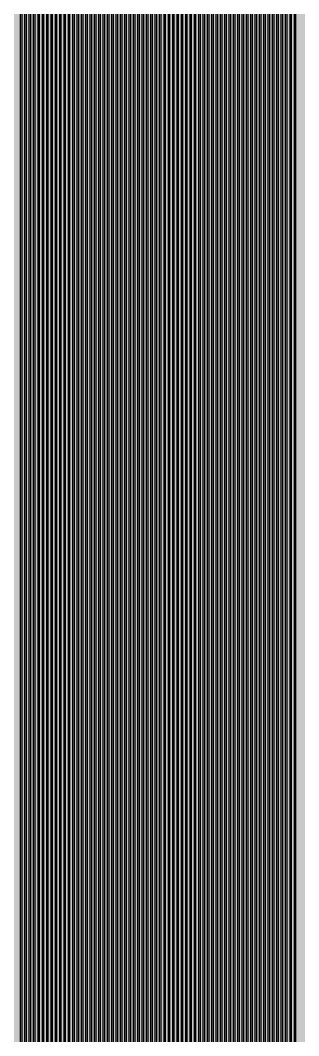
# Model space of a CAD drawing. Header units: metres. Extents: x -7231 to 10969, y -37556 to 1873.
# Drawn here: x 254 to 702, y -4676 to -3039 of the extents above; entities that cross this region are included whole.
import ezdxf

# ---------------------------------------------------------------- set-up
doc = ezdxf.new("R2010")
doc.units = ezdxf.units.M
doc.layers.add('Metal1', color=4, linetype='CONTINUOUS')
doc.layers.add('Polyimide', color=7, linetype='CONTINUOUS')

msp = doc.modelspace()

# ---------------------------------------------------------------- hatches: boundary and pattern name
at = {"layer": 'Polyimide'}
msp.add_hatch(color=7, dxfattribs=at).paths.add_polyline_path([(4065.7, -468), (4066.7, -502), (4068.5, -536), (4071.4, -570), (4075.5, -604), (4081, -638), (4088, -672), (4096.5, -706), (4106.6, -740), (4118.3, -774), (4131.6, -808), (4146.5, -842), (4162.9, -876), (4180.7, -910), (4199.8, -944), (4220.2, -978), (4241.7, -1012), (4264.2, -1046), (4287.5, -1080), (4311.5, -1114), (4336, -1148), (4360.9, -1182), (4385.9, -1216), (4410.9, -1250), (4435.7, -1284), (4460.2, -1318), (4484.2, -1352), (4507.5, -1385.9), (4530, -1419.9), (4551.5, -1453.9), (4571.9, -1487.9), (4591.1, -1521.9), (4608.9, -1555.9), (4625.3, -1589.9), (4640.1, -1623.9), (4653.4, -1657.9), (4665.1, -1691.9), (4675.2, -1725.9), (4683.7, -1759.9), (4690.7, -1793.9), (4696.2, -1827.9), (4700.3, -1861.9), (4703.2, -1895.9), (4705.1, -1929.9), (4706.1, -1963.9), (4706.4, -1997.9), (4706.5, -2031.9), (4706.5, -4793), (4710, -4838.4), (4720.2, -4882.7), (4737.1, -4925), (4760.1, -4964.2), (4788.9, -4999.5), (4822.6, -5030), (4860.5, -5055.1), (4901.8, -5074.2), (4901.8, -5074.2), (4970.7, -5105.2), (5034.7, -5145.3), (5092.8, -5193.5), (5143.8, -5249.2), (5186.9, -5311.2), (5221.2, -5378.4), (5246.2, -5449.7), (5261.4, -5523.7), (5266.5, -5599), (5261.4, -5674.3), (5246.2, -5748.3), (5221.2, -5819.6), (5186.9, -5886.8), (5143.8, -5948.8), (5092.8, -6004.5), (5034.7, -6052.7), (4970.7, -6092.8), (4901.8, -6123.8), (4860.5, -6142.9), (4822.6, -6168), (4788.9, -6198.5), (4760.1, -6233.8), (4737.1, -6273), (4720.2, -6315.3), (4710, -6359.6), (4706.5, -6405), (4706.5, -9221.5), (4710, -9266.9), (4720.2, -9311.2), (4737.1, -9353.5), (4760.1, -9392.7), (4788.9, -9428), (4822.6, -9458.5), (4860.5, -9483.6), (4901.8, -9502.7), (4970.7, -9533.7), (5034.7, -9573.8), (5092.8, -9622), (5143.8, -9677.7), (5186.9, -9739.7), (5221.2, -9806.9), (5246.2, -9878.2), (5261.4, -9952.2), (5266.5, -10027.5), (5261.4, -10102.8), (5246.2, -10176.8), (5221.2, -10248.1), (5186.9, -10315.3), (5143.8, -10377.3), (5092.8, -10433), (5034.7, -10481.2), (4970.7, -10521.3), (4901.8, -10552.3), (4860.5, -10571.4), (4822.6, -10596.5), (4788.9, -10627), (4760.1, -10662.3), (4737.1, -10701.5), (4720.2, -10743.8), (4710, -10788.1), (4706.5, -10833.5), (4706.5, -13650), (4710, -13695.4), (4720.2, -13739.7), (4737.1, -13782), (4760.1, -13821.2), (4788.9, -13856.5), (4822.6, -13887), (4860.5, -13912.1), (4901.8, -13931.2), (4970.7, -13962.2), (5034.7, -14002.2), (5092.8, -14050.5), (5143.8, -14106.2), (5186.9, -14168.2), (5221.2, -14235.4), (5246.2, -14306.7), (5261.4, -14380.7), (5266.5, -14456), (5261.4, -14531.3), (5246.2, -14605.3), (5221.2, -14676.5), (5186.9, -14743.8), (5143.8, -14805.8), (5092.8, -14861.5), (5034.7, -14909.7), (4970.7, -14949.8), (4901.8, -14980.8), (4860.5, -14999.9), (4822.6, -15025), (4788.9, -15055.5), (4760.1, -15090.8), (4737.1, -15130), (4720.2, -15172.3), (4710, -15216.6), (4706.5, -15262), (4706.5, -15456), (4720.9, -15750), (4764.1, -16041.3), (4835.7, -16326.8), (4934.9, -16604), (5060.7, -16870.2), (5212.1, -17122.7), (5387.5, -17359.2), (5585.2, -17577.3), (5803.3, -17775), (6039.8, -17950.4), (6292.3, -18101.8), (6558.4, -18227.6), (6835.6, -18326.8), (7121.2, -18398.3), (7412.4, -18441.5), (7706.5, -18456), (9969, -18456), (10047.4, -18459.8), (10125.1, -18471.4), (10201.2, -18490.4), (10275.2, -18516.9), (10346.1, -18550.5), (10413.5, -18590.8), (10476.5, -18637.6), (10534.7, -18690.3), (10587.4, -18748.5), (10634.2, -18811.5), (10674.5, -18878.9), (10708.1, -18949.8), (10734.6, -19023.8), (10753.6, -19099.9), (10765.2, -19177.6), (10769, -19256), (10769, -20895.8), (10730.2, -20951.4), (10694.6, -21009.1), (10662.2, -21068.6), (10633.2, -21129.9), (10607.6, -21192.7), (10585.5, -21256.7), (10566.9, -21322), (10552, -21388.1), (10540.8, -21455), (10533.4, -21522.3), (10529.6, -21590), (10529.6, -21657.8), (10533.4, -21725.5), (10540.8, -21792.9), (10552, -21859.7), (10566.9, -21925.9), (10585.5, -21991.1), (10607.6, -22055.2), (10633.2, -22117.9), (10662.2, -22179.2), (10694.6, -22238.7), (10730.2, -22296.4), (10769, -22352), (10769, -32454.2), (10728.7, -32510.5), (10691.7, -32568.9), (10658, -32629.3), (10627.8, -32691.6), (10601.2, -32755.4), (10578.2, -32820.7), (10558.9, -32887.1), (10543.4, -32954.5), (10531.8, -33022.7), (10524, -33091.4), (10520.1, -33160.5), (10520.1, -33229.7), (10524, -33298.8), (10531.8, -33367.5), (10543.4, -33435.7), (10558.9, -33503.1), (10578.2, -33569.5), (10601.2, -33634.8), (10627.8, -33698.6), (10658, -33760.8), (10691.7, -33821.3), (10728.7, -33879.7), (10769, -33936), (10769, -36556), (10765.2, -36634.4), (10753.6, -36712.1), (10734.6, -36788.2), (10708.1, -36862.1), (10674.5, -36933.1), (10634.2, -37000.5), (10587.4, -37063.5), (10534.7, -37121.7), (10476.5, -37174.4), (10413.5, -37221.2), (10346.1, -37261.5), (10275.2, -37295.1), (10201.2, -37321.6), (10125.1, -37340.6), (10047.4, -37352.1), (9969, -37356), (-6231, -37356), (-6309.4, -37352.1), (-6387.1, -37340.6), (-6463.2, -37321.6), (-6537.2, -37295.1), (-6608.1, -37261.5), (-6675.5, -37221.2), (-6738.5, -37174.4), (-6796.7, -37121.7), (-6849.4, -37063.5), (-6896.2, -37000.5), (-6936.5, -36933.1), (-6970.1, -36862.1), (-6996.6, -36788.2), (-7015.6, -36712.1), (-7027.2, -36634.4), (-7031, -36556), (-7031, -33936), (-6990.7, -33879.8), (-6953.7, -33821.3), (-6920, -33760.9), (-6889.8, -33698.6), (-6863.2, -33634.8), (-6840.2, -33569.5), (-6820.9, -33503.1), (-6805.4, -33435.7), (-6793.7, -33367.5), (-6785.9, -33298.8), (-6782, -33229.7), (-6782, -33160.5), (-6785.9, -33091.4), (-6793.7, -33022.7), (-6805.4, -32954.5), (-6820.9, -32887.1), (-6840.2, -32820.6), (-6863.2, -32755.4), (-6889.8, -32691.5), (-6920, -32629.3), (-6953.7, -32568.9), (-6990.7, -32510.4), (-7031, -32454.2), (-7031, -22364.8), (-6990.7, -22308.6), (-6953.7, -22250.1), (-6920, -22189.7), (-6889.8, -22127.5), (-6863.2, -22063.6), (-6840.2, -21998.4), (-6820.9, -21931.9), (-6805.4, -21864.5), (-6793.7, -21796.3), (-6785.9, -21727.6), (-6782, -21658.5), (-6782, -21589.3), (-6785.9, -21520.3), (-6793.7, -21451.5), (-6805.4, -21383.3), (-6820.9, -21315.9), (-6840.2, -21249.5), (-6863.2, -21184.2), (-6889.8, -21120.4), (-6920, -21058.1), (-6953.7, -20997.7), (-6990.7, -20939.3), (-7031, -20883), (-7031, -19256), (-7027.2, -19177.6), (-7015.6, -19099.9), (-6996.6, -19023.8), (-6970.1, -18949.8), (-6936.5, -18878.9), (-6896.2, -18811.5), (-6849.4, -18748.5), (-6796.7, -18690.3), (-6738.5, -18637.6), (-6675.5, -18590.8), (-6608.1, -18550.5), (-6537.2, -18516.9), (-6463.2, -18490.4), (-6387.1, -18471.4), (-6309.4, -18459.8), (-6231, -18456), (-3968.5, -18456), (-3674.4, -18441.5), (-3383.2, -18398.3), (-3097.6, -18326.8), (-2820.4, -18227.6), (-2554.3, -18101.8), (-2301.8, -17950.4), (-2065.3, -17775), (-1847.2, -17577.3), (-1649.5, -17359.2), (-1474.1, -17122.7), (-1322.7, -16870.2), (-1196.9, -16604), (-1097.7, -16326.8), (-1026.1, -16041.3), (-982.9, -15750), (-968.5, -15456), (-968.5, -15262), (-972, -15216.6), (-982.2, -15172.3), (-999.1, -15130), (-1022.1, -15090.8), (-1050.9, -15055.5), (-1084.6, -15025), (-1122.5, -14999.9), (-1163.8, -14980.8), (-1232.7, -14949.8), (-1296.7, -14909.7), (-1354.8, -14861.5), (-1405.8, -14805.8), (-1448.9, -14743.8), (-1483.2, -14676.5), (-1508.2, -14605.3), (-1523.4, -14531.3), (-1528.5, -14456), (-1523.4, -14380.7), (-1508.2, -14306.7), (-1483.2, -14235.4), (-1448.9, -14168.2), (-1405.8, -14106.2), (-1354.8, -14050.5), (-1296.7, -14002.2), (-1232.7, -13962.2), (-1163.8, -13931.2), (-1122.5, -13912.1), (-1084.6, -13887), (-1050.9, -13856.5), (-1022.1, -13821.2), (-999.1, -13782), (-982.2, -13739.7), (-972, -13695.4), (-968.5, -13650), (-968.5, -12309.6), (-972, -12264.3), (-982.2, -12219.9), (-999.1, -12177.7), (-1022.1, -12138.5), (-1050.9, -12103.2), (-1084.6, -12072.6), (-1122.5, -12047.5), (-1163.8, -12028.5), (-1232.7, -11997.4), (-1296.7, -11957.4), (-1354.8, -11909.1), (-1405.8, -11853.5), (-1448.9, -11791.5), (-1483.2, -11724.2), (-1508.2, -11653), (-1523.4, -11579), (-1528.5, -11503.7), (-1523.4, -11428.3), (-1508.2, -11354.4), (-1483.2, -11283.1), (-1448.9, -11215.9), (-1405.8, -11153.8), (-1354.8, -11098.2), (-1296.7, -11049.9), (-1232.7, -11009.9), (-1163.8, -10978.8), (-1122.5, -10959.8), (-1084.6, -10934.7), (-1050.9, -10904.1), (-1022.1, -10868.9), (-999.1, -10829.6), (-982.2, -10787.4), (-972, -10743), (-968.5, -10697.7), (-968.5, -9357.3), (-972, -9311.9), (-982.2, -9267.6), (-999.1, -9225.4), (-1022.1, -9186.1), (-1050.9, -9150.8), (-1084.6, -9120.3), (-1122.5, -9095.2), (-1163.8, -9076.2), (-1163.8, -9076.2), (-1232.7, -9045.1), (-1296.7, -9005.1), (-1354.8, -8956.8), (-1405.8, -8901.1), (-1448.9, -8839.1), (-1483.2, -8771.9), (-1508.2, -8700.6), (-1523.4, -8626.7), (-1528.5, -8551.3), (-1523.4, -8476), (-1508.2, -8402), (-1483.2, -8330.8), (-1448.9, -8263.5), (-1405.8, -8201.5), (-1354.8, -8145.9), (-1296.7, -8097.6), (-1232.7, -8057.6), (-1163.8, -8026.5), (-1163.8, -8026.5), (-1122.5, -8007.4), (-1084.6, -7982.4), (-1050.9, -7951.8), (-1022.1, -7916.5), (-999.1, -7877.3), (-982.2, -7835), (-972, -7790.7), (-968.5, -7745.4), (-968.5, -6405), (-972, -6359.6), (-982.2, -6315.3), (-999.1, -6273), (-1022.1, -6233.8), (-1050.9, -6198.5), (-1084.6, -6168), (-1122.5, -6142.9), (-1163.8, -6123.8), (-1163.8, -6123.8), (-1232.7, -6092.8), (-1296.7, -6052.7), (-1354.8, -6004.5), (-1405.8, -5948.8), (-1448.9, -5886.8), (-1483.2, -5819.6), (-1508.2, -5748.3), (-1523.4, -5674.3), (-1528.5, -5599), (-1523.4, -5523.7), (-1508.2, -5449.7), (-1483.2, -5378.4), (-1448.9, -5311.2), (-1405.8, -5249.2), (-1354.8, -5193.5), (-1296.7, -5145.3), (-1232.7, -5105.2), (-1163.8, -5074.2), (-1163.8, -5074.2), (-1122.5, -5055.1), (-1084.6, -5030), (-1050.9, -4999.5), (-1022.1, -4964.2), (-999.1, -4925), (-982.2, -4882.7), (-972, -4838.4), (-968.5, -4793), (-968.5, -2031.9), (-968.4, -1997.9), (-968.1, -1963.9), (-967.1, -1929.9), (-965.2, -1895.9), (-962.2, -1861.9), (-958, -1827.9), (-952.4, -1793.9), (-945.3, -1759.9), (-936.6, -1725.9), (-926.4, -1691.9), (-914.4, -1657.9), (-900.9, -1623.9), (-885.7, -1589.9), (-869.1, -1555.9), (-850.9, -1521.9), (-831.4, -1487.9), (-810.6, -1453.9), (-788.7, -1419.9), (-765.8, -1385.9), (-742.1, -1352), (-717.6, -1318), (-692.7, -1284), (-667.4, -1250), (-641.9, -1216), (-616.4, -1182), (-591.1, -1148), (-566.1, -1114), (-541.7, -1080), (-517.9, -1046), (-495, -1012), (-473.1, -978), (-452.4, -944), (-432.8, -910), (-414.7, -876), (-398, -842), (-382.9, -808), (-369.3, -774), (-357.4, -740), (-347.1, -706), (-338.4, -672), (-331.3, -638), (-325.7, -604), (-321.5, -570), (-318.6, -536), (-316.7, -502), (-315.7, -468), (-315.3, -434), (-315.2, -400), (-315.2, 401), (-315.2, 451), (-315.2, 1644), (-270.2, 1644), (-270, 1637.1), (-269.4, 1630.3), (-268.2, 1623.5), (-266.7, 1616.8), (-264.7, 1610.2), (-262.3, 1603.8), (-259.4, 1597.6), (-256.2, 1591.5), (-252.6, 1585.7), (-248.6, 1580.1), (-244.2, 1574.8), (-239.5, 1569.8), (-234.5, 1565.1), (-229.2, 1560.7), (-223.6, 1556.7), (-217.8, 1553.1), (-211.7, 1549.8), (-205.4, 1547), (-199, 1544.6), (-192.4, 1542.6), (-185.7, 1541), (-179, 1539.9), (-172.1, 1539.2), (-165.2, 1539), (-158.4, 1539.2), (-151.5, 1539.9), (-144.8, 1541), (-138.1, 1542.6), (-131.5, 1544.6), (-125.1, 1547), (-118.8, 1549.8), (-112.8, 1553.1), (-106.9, 1556.7), (-101.3, 1560.7), (-96, 1565.1), (-91, 1569.8), (-86.3, 1574.8), (-81.9, 1580.1), (-77.9, 1585.7), (-74.3, 1591.5), (-71.1, 1597.6), (-68.2, 1603.8), (-65.8, 1610.2), (-63.8, 1616.8), (-62.3, 1623.5), (-61.1, 1630.3), (-60.5, 1637.1), (-60.2, 1644), (1853, 1644), (1853, 1573), (3815.2, 1573), (3815.5, 1579.5), (3816.1, 1586.1), (3817.2, 1592.5), (3818.7, 1598.9), (3820.6, 1605.1), (3822.9, 1611.3), (3825.6, 1617.2), (3828.6, 1623), (3832.1, 1628.6), (3835.9, 1633.9), (3840.1, 1638.9), (3844.5, 1643.7), (3849.3, 1648.2), (3854.4, 1652.3), (3859.7, 1656.1), (3865.2, 1659.6), (3871, 1662.7), (3877, 1665.4), (3883.1, 1667.7), (3889.4, 1669.6), (3895.7, 1671.1), (3902.2, 1672.1), (3908.7, 1672.8), (3915.2, 1673), (3921.8, 1672.8), (3928.3, 1672.1), (3934.8, 1671.1), (3941.1, 1669.6), (3947.4, 1667.7), (3953.5, 1665.4), (3959.5, 1662.7), (3965.2, 1659.6), (3970.8, 1656.1), (3976.1, 1652.3), (3981.2, 1648.2), (3986, 1643.7), (3990.4, 1638.9), (3994.6, 1633.9), (3998.4, 1628.6), (4001.9, 1623), (4004.9, 1617.2), (4007.6, 1611.3), (4009.9, 1605.1), (4011.8, 1598.9), (4013.3, 1592.5), (4014.4, 1586.1), (4015, 1579.5), (4015.2, 1573), (4065.2, 1573), (4065.2, 451), (4065.2, 401), (4065.2, -400), (4065.3, -434), (4065.7, -468)])

# ---------------------------------------------------------------- linework, layer by layer
at = {"layer": 'Metal1'}
for points in [[(254.5, -16631.9), (254.5, -2031.7), (272.2, -1987.5), (289.8, -1943.5), (307.4, -1899.5), (324.9, -1855.5), (342.5, -1811.4), (360.1, -1767.4), (377.7, -1723.4), (394.8, -1679.4), (411.4, -1635.4), (427.5, -1591.4), (443.1, -1547.4), (458.2, -1503.4), (472.8, -1459.4), (487, -1415.3), (500.6, -1371.3)], [(502.5, -1371.9), (488.9, -1415.9), (474.7, -1460), (460.1, -1504), (445, -1548), (429.4, -1592.1), (413.3, -1636.1), (396.7, -1680.1), (379.5, -1724.1), (362, -1768.2), (344.4, -1812.2), (326.8, -1856.2), (309.2, -1900.2), (291.6, -1944.2), (274, -1988.3), (256.5, -2032.1), (256.5, -16631.9)], [(261.5, -16631.9), (261.5, -2031.7), (279.1, -1987.5), (296.6, -1943.5), (314.1, -1899.5), (331.6, -1855.5), (349.1, -1811.5), (366.6, -1767.4), (384, -1723.4), (401.1, -1679.4), (417.6, -1635.4), (433.6, -1591.4), (449.1, -1547.4), (464.1, -1503.4), (478.7, -1459.4), (492.7, -1415.3), (506.3, -1371.3)], [(508.2, -1371.9), (494.6, -1415.9), (480.6, -1460), (466, -1504), (451, -1548), (435.5, -1592.1), (419.5, -1636.1), (402.9, -1680.1), (385.9, -1724.1), (368.4, -1768.2), (350.9, -1812.2), (333.4, -1856.2), (315.9, -1900.2), (298.4, -1944.2), (280.9, -1988.3), (263.5, -2032.1), (263.5, -16631.9)], [(268.5, -16631.9), (268.5, -2031.7), (286, -1987.5), (303.4, -1943.5), (320.8, -1899.5), (338.2, -1855.5), (355.6, -1811.5), (373, -1767.4), (390.3, -1723.4), (407.3, -1679.4), (423.7, -1635.4), (439.7, -1591.4), (455.1, -1547.4), (470, -1503.4), (484.5, -1459.4), (498.4, -1415.3), (511.9, -1371.3)], [(513.9, -1371.9), (500.3, -1415.9), (486.4, -1460), (471.9, -1504), (457, -1548), (441.5, -1592.1), (425.6, -1636.1), (409.2, -1680.1), (392.2, -1724.1), (374.8, -1768.2), (357.4, -1812.2), (340, -1856.2), (322.6, -1900.2), (305.2, -1944.2), (287.8, -1988.3), (270.5, -2032.1), (270.5, -16631.9)], [(275.5, -16631.9), (275.5, -2031.7), (292.9, -1987.5), (310.2, -1943.5), (327.5, -1899.5), (344.8, -1855.5), (362.1, -1811.5), (379.4, -1767.4), (396.7, -1723.4), (413.5, -1679.4), (429.9, -1635.4), (445.7, -1591.4), (461.1, -1547.4), (475.9, -1503.4), (490.3, -1459.4), (504.2, -1415.4), (517.6, -1371.3)], [(519.5, -1371.9), (506.1, -1415.9), (492.2, -1460), (477.8, -1504), (462.9, -1548), (447.6, -1592.1), (431.7, -1636.1), (415.4, -1680.1), (398.5, -1724.1), (381.3, -1768.2), (364, -1812.2), (346.7, -1856.2), (329.3, -1900.2), (312, -1944.2), (294.7, -1988.3), (277.5, -2032.1), (277.5, -16631.9)], [(282.5, -16631.9), (282.5, -2031.7), (299.8, -1987.5), (317, -1943.5), (334.2, -1899.5), (351.4, -1855.5), (368.6, -1811.5), (385.8, -1767.4), (403, -1723.4), (419.8, -1679.4), (436, -1635.4), (451.8, -1591.4), (467, -1547.4), (481.8, -1503.4), (496.1, -1459.4), (509.9, -1415.4), (523.3, -1371.3)], [(525.2, -1371.9), (511.8, -1415.9), (498, -1460), (483.7, -1504), (468.9, -1548), (453.7, -1592.1), (437.9, -1636.1), (421.6, -1680.1), (404.9, -1724.1), (387.7, -1768.2), (370.5, -1812.2), (353.3, -1856.2), (336.1, -1900.2), (318.9, -1944.2), (301.6, -1988.3), (284.5, -2032.1), (284.5, -16631.9)], [(289.5, -16631.9), (289.5, -2031.7), (306.7, -1987.5), (323.8, -1943.5), (340.9, -1899.5), (358, -1855.5), (375.1, -1811.5), (392.3, -1767.4), (409.3, -1723.4), (426, -1679.4), (442.2, -1635.4), (457.8, -1591.4), (473, -1547.4), (487.7, -1503.4), (501.9, -1459.4), (515.6, -1415.4), (528.9, -1371.3)], [(530.8, -1371.9), (517.5, -1415.9), (503.8, -1460), (489.6, -1504), (474.9, -1548), (459.7, -1592.1), (444, -1636.1), (427.9, -1680.1), (411.2, -1724.1), (394.1, -1768.2), (377, -1812.2), (359.9, -1856.2), (342.8, -1900.2), (325.7, -1944.2), (308.5, -1988.3), (291.5, -2032.1), (291.5, -16631.9)], [(296.5, -16631.9), (296.5, -2031.7), (313.6, -1987.5), (330.6, -1943.5), (347.6, -1899.5), (364.6, -1855.5), (381.7, -1811.5), (398.7, -1767.4), (415.7, -1723.4), (432.2, -1679.4), (448.3, -1635.4), (463.9, -1591.4), (479, -1547.4), (493.6, -1503.4), (507.7, -1459.4), (521.4, -1415.4), (534.6, -1371.3)], [(536.5, -1371.9), (523.3, -1415.9), (509.6, -1460), (495.5, -1504), (480.9, -1548), (465.8, -1592.1), (450.2, -1636.1), (434.1, -1680.1), (417.5, -1724.1), (400.5, -1768.2), (383.5, -1812.2), (366.5, -1856.2), (349.5, -1900.2), (332.5, -1944.2), (315.5, -1988.3), (298.5, -2032.1), (298.5, -16631.9)], [(303.5, -16631.9), (303.5, -2031.7), (320.5, -1987.5), (337.4, -1943.5), (354.3, -1899.5), (371.3, -1855.5), (388.2, -1811.5), (405.1, -1767.4), (422, -1723.4), (438.5, -1679.4), (454.4, -1635.4), (469.9, -1591.4), (484.9, -1547.4), (499.5, -1503.4), (513.5, -1459.4), (527.1, -1415.4), (540.2, -1371.3)], [(542.2, -1371.9), (529, -1415.9), (515.4, -1460), (501.4, -1504), (486.8, -1548), (471.8, -1592.1), (456.3, -1636.1), (440.3, -1680.1), (423.9, -1724.1), (407, -1768.2), (390, -1812.2), (373.1, -1856.2), (356.2, -1900.2), (339.3, -1944.2), (322.4, -1988.3), (305.5, -2032.1), (305.5, -16631.9)], [(310.5, -16631.9), (310.5, -2031.7), (327.4, -1987.5), (344.2, -1943.5), (361, -1899.5), (377.9, -1855.5), (394.7, -1811.5), (411.5, -1767.4), (428.3, -1723.4), (444.7, -1679.4), (460.6, -1635.4), (476, -1591.4), (490.9, -1547.4), (505.4, -1503.4), (519.3, -1459.4), (532.8, -1415.4), (545.9, -1371.3)], [(547.8, -1371.9), (534.8, -1415.9), (521.2, -1460), (507.3, -1504), (492.8, -1548), (477.9, -1592), (462.5, -1636.1), (446.6, -1680.1), (430.2, -1724.1), (413.4, -1768.2), (396.6, -1812.2), (379.7, -1856.2), (362.9, -1900.2), (346.1, -1944.2), (329.3, -1988.3), (312.5, -2032.1), (312.5, -16631.9)], [(317.5, -16631.9), (317.5, -2031.7), (334.3, -1987.5), (351, -1943.5), (367.8, -1899.5), (384.5, -1855.5), (401.2, -1811.5), (417.9, -1767.4), (434.6, -1723.4), (450.9, -1679.4), (466.7, -1635.4), (482, -1591.4), (496.9, -1547.4), (511.2, -1503.4), (525.1, -1459.4), (538.6, -1415.4), (551.5, -1371.4)], [(553.5, -1371.9), (540.5, -1415.9), (527, -1460), (513.1, -1504), (498.8, -1548), (483.9, -1592), (468.6, -1636.1), (452.8, -1680.1), (436.5, -1724.1), (419.8, -1768.2), (403.1, -1812.2), (386.4, -1856.2), (369.6, -1900.2), (352.9, -1944.2), (336.2, -1988.3), (319.5, -2032.1), (319.5, -16631.9)], [(324.5, -16631.9), (324.5, -2031.7), (341.2, -1987.5), (357.8, -1943.5), (374.5, -1899.5), (391.1, -1855.5), (407.7, -1811.5), (424.4, -1767.4), (441, -1723.4), (457.2, -1679.4), (472.9, -1635.4), (488.1, -1591.4), (502.9, -1547.4), (517.1, -1503.4), (530.9, -1459.4), (544.3, -1415.4), (557.2, -1371.4)], [(559.1, -1371.9), (546.2, -1415.9), (532.9, -1460), (519, -1504), (504.8, -1548), (490, -1592), (474.8, -1636.1), (459.1, -1680.1), (442.8, -1724.1), (426.2, -1768.2), (409.6, -1812.2), (393, -1856.2), (376.3, -1900.2), (359.7, -1944.2), (343.1, -1988.2), (326.5, -2032.1), (326.5, -16631.9)], [(331.5, -16631.9), (331.5, -2031.7), (348.2, -1987.5), (364.8, -1943.5), (381.4, -1899.5), (397.9, -1855.5), (414.5, -1811.5), (431.1, -1767.4), (447.7, -1723.4), (463.9, -1679.4), (479.5, -1635.4), (494.7, -1591.4), (509.4, -1547.4), (523.7, -1503.4), (537.5, -1459.4), (550.8, -1415.4), (563.7, -1371.4)], [(565.6, -1371.9), (552.7, -1415.9), (539.4, -1460), (525.6, -1504), (511.3, -1548), (496.6, -1592), (481.4, -1636.1), (465.7, -1680.1), (449.6, -1724.1), (433, -1768.2), (416.4, -1812.2), (399.8, -1856.2), (383.2, -1900.2), (366.6, -1944.2), (350, -1988.2), (333.5, -2032.1), (333.5, -16631.9)], [(338.5, -16631.9), (338.5, -2031.7), (355.1, -1987.5), (371.7, -1943.5), (388.3, -1899.5), (404.9, -1855.5), (421.4, -1811.5), (438, -1767.4), (454.6, -1723.4), (470.7, -1679.4), (486.4, -1635.4), (501.5, -1591.4), (516.2, -1547.4), (530.5, -1503.4), (544.2, -1459.4), (557.5, -1415.4), (570.4, -1371.4)], [(572.3, -1371.9), (559.5, -1415.9), (546.1, -1460), (532.4, -1504), (518.1, -1548), (503.4, -1592), (488.3, -1636.1), (472.6, -1680.1), (456.4, -1724.1), (439.9, -1768.2), (423.3, -1812.2), (406.7, -1856.2), (390.2, -1900.2), (373.6, -1944.2), (357, -1988.2), (340.5, -2032.1), (340.5, -16631.9)], [(345.5, -16631.9), (345.5, -2031.7), (362, -1987.5), (378.5, -1943.5), (395, -1899.5), (411.5, -1855.5), (428, -1811.5), (444.4, -1767.5), (460.9, -1723.4), (476.9, -1679.4), (492.5, -1635.4), (507.6, -1591.4), (522.2, -1547.4), (536.4, -1503.4), (550, -1459.4), (563.3, -1415.4), (576.1, -1371.4)], [(578, -1371.9), (565.2, -1415.9), (552, -1460), (538.3, -1504), (524.1, -1548), (509.5, -1592), (494.4, -1636.1), (478.8, -1680.1), (462.8, -1724.1), (446.3, -1768.2), (429.8, -1812.2), (413.4, -1856.2), (396.9, -1900.2), (380.4, -1944.2), (363.9, -1988.2), (347.5, -2032.1), (347.5, -16631.9)], [(352.5, -16631.9), (352.5, -2031.7), (368.9, -1987.5), (385.3, -1943.5), (401.7, -1899.5), (418.1, -1855.5), (434.5, -1811.5), (450.9, -1767.5), (467.2, -1723.4), (483.2, -1679.4), (498.7, -1635.4), (513.7, -1591.4), (528.2, -1547.4), (542.2, -1503.4), (555.9, -1459.4), (569, -1415.4), (581.7, -1371.4)], [(583.6, -1371.9), (570.9, -1415.9), (557.8, -1460), (544.2, -1504), (530.1, -1548), (515.5, -1592), (500.5, -1636.1), (485.1, -1680.1), (469.1, -1724.1), (452.7, -1768.1), (436.4, -1812.2), (420, -1856.2), (403.6, -1900.2), (387.2, -1944.2), (370.8, -1988.2), (354.5, -2032.1), (354.5, -16631.9)], [(359.5, -16631.9), (359.5, -2031.7), (375.9, -1987.5), (392.1, -1943.5), (408.4, -1899.5), (424.7, -1855.5), (441, -1811.5), (457.3, -1767.5), (473.6, -1723.4), (489.4, -1679.4), (504.8, -1635.4), (519.7, -1591.4), (534.2, -1547.4), (548.1, -1503.4), (561.7, -1459.4), (574.7, -1415.4), (587.4, -1371.4)], [(589.3, -1371.9), (576.7, -1415.9), (563.6, -1460), (550, -1504), (536.1, -1548), (521.6, -1592), (506.7, -1636.1), (491.3, -1680.1), (475.4, -1724.1), (459.2, -1768.1), (442.9, -1812.2), (426.6, -1856.2), (410.3, -1900.2), (394, -1944.2), (377.7, -1988.2), (361.5, -2032.1), (361.5, -16631.9)], [(366.5, -16631.9), (366.5, -2031.7), (382.8, -1987.6), (398.9, -1943.5), (415.1, -1899.5), (431.3, -1855.5), (447.5, -1811.5), (463.7, -1767.5), (479.9, -1723.4), (495.7, -1679.4), (510.9, -1635.4), (525.8, -1591.4), (540.1, -1547.4), (554, -1503.4), (567.5, -1459.4), (580.5, -1415.4), (593, -1371.4)], [(595, -1371.9), (582.4, -1415.9), (569.4, -1460), (555.9, -1504), (542, -1548), (527.7, -1592), (512.8, -1636.1), (497.5, -1680.1), (481.8, -1724.1), (465.6, -1768.1), (449.4, -1812.2), (433.2, -1856.2), (417, -1900.2), (400.8, -1944.2), (384.6, -1988.2), (368.5, -2032.1), (368.5, -16631.9)], [(373.5, -16631.9), (373.5, -2031.7), (389.7, -1987.6), (405.8, -1943.5), (421.9, -1899.5), (438, -1855.5), (454, -1811.5), (470.1, -1767.5), (486.2, -1723.4), (501.9, -1679.4), (517.1, -1635.4), (531.8, -1591.4), (546.1, -1547.4), (559.9, -1503.4), (573.3, -1459.4), (586.2, -1415.4), (598.7, -1371.4)], [(600.6, -1371.9), (588.1, -1415.9), (575.2, -1460), (561.8, -1504), (548, -1548), (533.7, -1592), (519, -1636.1), (503.8, -1680.1), (488.1, -1724.1), (472, -1768.1), (455.9, -1812.2), (439.8, -1856.2), (423.7, -1900.2), (407.6, -1944.2), (391.5, -1988.2), (375.5, -2032.1), (375.5, -16631.9)], [(380.5, -16631.9), (380.5, -2031.7), (396.6, -1987.6), (412.6, -1943.5), (428.6, -1899.5), (444.6, -1855.5), (460.6, -1811.5), (476.6, -1767.5), (492.5, -1723.4), (508.1, -1679.4), (523.2, -1635.4), (537.9, -1591.4), (552.1, -1547.4), (565.8, -1503.4), (579.1, -1459.4), (591.9, -1415.4), (604.4, -1371.4)], [(606.3, -1371.9), (593.9, -1415.9), (581, -1460), (567.7, -1504), (554, -1548), (539.8, -1592), (525.1, -1636.1), (510, -1680.1), (494.4, -1724.1), (478.4, -1768.1), (462.4, -1812.2), (446.4, -1856.2), (430.4, -1900.2), (414.4, -1944.2), (398.4, -1988.2), (382.5, -2032.1), (382.5, -16631.9)], [(387.5, -16631.9), (387.5, -2031.7), (403.5, -1987.6), (419.4, -1943.5), (435.3, -1899.5), (451.2, -1855.5), (467.1, -1811.5), (483, -1767.5), (498.9, -1723.4), (514.4, -1679.4), (529.4, -1635.4), (543.9, -1591.4), (558, -1547.4), (571.7, -1503.4), (584.9, -1459.4), (597.7, -1415.4), (610, -1371.4)], [(611.9, -1371.9), (599.6, -1415.9), (586.8, -1460), (573.6, -1504), (559.9, -1548), (545.8, -1592), (531.3, -1636.1), (516.2, -1680.1), (500.8, -1724.1), (484.9, -1768.1), (469, -1812.2), (453.1, -1856.2), (437.2, -1900.2), (421.3, -1944.2), (405.3, -1988.2), (389.5, -2032.1), (389.5, -16631.9)], [(394.5, -16631.9), (394.5, -2031.7), (410.4, -1987.6), (426.2, -1943.5), (442, -1899.5), (457.8, -1855.5), (473.6, -1811.5), (489.4, -1767.5), (505.2, -1723.4), (520.6, -1679.4), (535.5, -1635.4), (550, -1591.4), (564, -1547.4), (577.6, -1503.4), (590.7, -1459.4), (603.4, -1415.4), (615.7, -1371.4)], [(617.6, -1371.9), (605.3, -1415.9), (592.6, -1459.9), (579.5, -1504), (565.9, -1548), (551.9, -1592), (537.4, -1636.1), (522.5, -1680.1), (507.1, -1724.1), (491.3, -1768.1), (475.5, -1812.2), (459.7, -1856.2), (443.9, -1900.2), (428.1, -1944.2), (412.3, -1988.2), (396.5, -2032.1), (396.5, -16631.9)], [(401.5, -16631.9), (401.5, -2031.7), (417.3, -1987.6), (433, -1943.5), (448.7, -1899.5), (464.4, -1855.5), (480.1, -1811.5), (495.8, -1767.5), (511.5, -1723.4), (526.8, -1679.4), (541.7, -1635.4), (556, -1591.4), (570, -1547.4), (583.5, -1503.4), (596.5, -1459.4), (609.1, -1415.4), (621.3, -1371.4)], [(623.3, -1371.9), (611.1, -1415.9), (598.4, -1459.9), (585.4, -1504), (571.9, -1548), (558, -1592), (543.6, -1636.1), (528.7, -1680.1), (513.4, -1724.1), (497.7, -1768.1), (482, -1812.2), (466.3, -1856.2), (450.6, -1900.2), (434.9, -1944.2), (419.2, -1988.2), (403.5, -2032.1), (403.5, -16631.9)], [(408.5, -16631.9), (408.5, -2031.7), (424.2, -1987.6), (439.8, -1943.5), (455.4, -1899.5), (471, -1855.5), (486.6, -1811.5), (502.3, -1767.5), (517.9, -1723.5), (533.1, -1679.4), (547.8, -1635.4), (562.1, -1591.4), (576, -1547.4), (589.4, -1503.4), (602.3, -1459.4), (614.9, -1415.4), (627, -1371.4)], [(628.9, -1371.9), (616.8, -1415.9), (604.3, -1459.9), (591.3, -1504), (577.9, -1548), (564, -1592), (549.7, -1636.1), (535, -1680.1), (519.7, -1724.1), (504.2, -1768.1), (488.5, -1812.2), (472.9, -1856.2), (457.3, -1900.2), (441.7, -1944.2), (426.1, -1988.2), (410.5, -2032.1), (410.5, -16631.9)], [(415.5, -16631.9), (415.5, -2031.7), (431.1, -1987.6), (446.6, -1943.5), (462.1, -1899.5), (477.6, -1855.5), (493.2, -1811.5), (508.7, -1767.5), (524.2, -1723.5), (539.3, -1679.4), (554, -1635.4), (568.2, -1591.4), (581.9, -1547.4), (595.2, -1503.4), (608.1, -1459.4), (620.6, -1415.4), (632.6, -1371.4)], [(634.6, -1371.9), (622.5, -1415.9), (610.1, -1459.9), (597.2, -1504), (583.8, -1548), (570.1, -1592), (555.9, -1636.1), (541.2, -1680.1), (526.1, -1724.1), (510.6, -1768.1), (495.1, -1812.2), (479.5, -1856.2), (464, -1900.2), (448.5, -1944.2), (433, -1988.2), (417.5, -2032.1), (417.5, -16631.9)], [(422.5, -16631.9), (422.5, -2031.7), (438, -1987.6), (453.4, -1943.5), (468.8, -1899.5), (484.3, -1855.5), (499.7, -1811.5), (515.1, -1767.5), (530.5, -1723.5), (545.5, -1679.4), (560.1, -1635.4), (574.2, -1591.4), (587.9, -1547.4), (601.1, -1503.4), (613.9, -1459.4), (626.3, -1415.4), (638.3, -1371.4)], [(640.2, -1371.9), (628.3, -1415.9), (615.9, -1459.9), (603.1, -1504), (589.8, -1548), (576.1, -1592), (562, -1636.1), (547.4, -1680.1), (532.4, -1724.1), (517, -1768.1), (501.6, -1812.2), (486.1, -1856.2), (470.7, -1900.2), (455.3, -1944.2), (439.9, -1988.2), (424.5, -2032.1), (424.5, -16631.9)], [(429.5, -16631.9), (429.5, -2031.7), (444.9, -1987.6), (460.2, -1943.5), (475.5, -1899.5), (490.9, -1855.5), (506.2, -1811.5), (521.5, -1767.5), (536.8, -1723.5), (551.8, -1679.4), (566.2, -1635.4), (580.3, -1591.4), (593.9, -1547.4), (607, -1503.4), (619.8, -1459.4), (632.1, -1415.4), (644, -1371.4)], [(645.9, -1371.9), (634, -1415.9), (621.7, -1459.9), (608.9, -1504), (595.8, -1548), (582.2, -1592), (568.1, -1636.1), (553.7, -1680.1), (538.7, -1724.1), (523.4, -1768.1), (508.1, -1812.1), (492.8, -1856.2), (477.4, -1900.2), (462.1, -1944.2), (446.8, -1988.2), (431.5, -2032.1), (431.5, -16631.9)], [(436.5, -16631.9), (436.5, -2031.7), (451.8, -1987.6), (467.1, -1943.5), (482.4, -1899.5), (497.7, -1855.5), (513, -1811.5), (528.3, -1767.5), (543.6, -1723.5), (558.5, -1679.4), (572.9, -1635.4), (586.9, -1591.4), (600.5, -1547.4), (613.6, -1503.4), (626.3, -1459.4), (638.6, -1415.4), (650.4, -1371.4)], [(652.4, -1371.9), (640.5, -1415.9), (628.2, -1459.9), (615.5, -1504), (602.4, -1548), (588.8, -1592), (574.8, -1636.1), (560.4, -1680.1), (545.5, -1724.1), (530.2, -1768.1), (514.9, -1812.1), (499.6, -1856.2), (484.3, -1900.2), (469, -1944.2), (453.7, -1988.2), (438.5, -2032.1), (438.5, -16631.9)], [(443.5, -16631.9), (443.5, -2031.7), (458.8, -1987.6), (474.1, -1943.5), (489.4, -1899.5), (504.6, -1855.5), (519.9, -1811.5), (535.2, -1767.5), (550.4, -1723.5), (565.3, -1679.4), (579.7, -1635.4), (593.7, -1591.4), (607.3, -1547.4), (620.4, -1503.4), (633, -1459.4), (645.3, -1415.4), (657.2, -1371.4)], [(659.1, -1371.9), (647.2, -1415.9), (635, -1459.9), (622.3, -1504), (609.2, -1548), (595.6, -1592), (581.6, -1636.1), (567.2, -1680.1), (552.3, -1724.1), (537.1, -1768.1), (521.8, -1812.1), (506.5, -1856.2), (491.3, -1900.2), (476, -1944.2), (460.7, -1988.2), (445.5, -2032.1), (445.5, -16631.9)], [(450.5, -16631.9), (450.5, -2031.7), (465.7, -1987.6), (480.9, -1943.6), (496.1, -1899.5), (511.3, -1855.5), (526.4, -1811.5), (541.6, -1767.5), (556.8, -1723.5), (571.5, -1679.4), (585.9, -1635.4), (599.8, -1591.4), (613.2, -1547.4), (626.3, -1503.4), (638.9, -1459.4), (651, -1415.4), (662.8, -1371.4)], [(664.8, -1371.9), (653, -1415.9), (640.8, -1459.9), (628.2, -1504), (615.1, -1548), (601.7, -1592), (587.8, -1636), (573.4, -1680.1), (558.7, -1724.1), (543.5, -1768.1), (528.3, -1812.1), (513.2, -1856.2), (498, -1900.2), (482.8, -1944.2), (467.6, -1988.2), (452.5, -2032.1), (452.5, -16631.9)], [(457.5, -16631.9), (457.5, -2031.7), (472.6, -1987.6), (487.7, -1943.6), (502.8, -1899.5), (517.9, -1855.5), (533, -1811.5), (548, -1767.5), (563.1, -1723.5), (577.8, -1679.5), (592, -1635.4), (605.8, -1591.4), (619.2, -1547.4), (632.1, -1503.4), (644.7, -1459.4), (656.8, -1415.4), (668.5, -1371.4)], [(670.4, -1371.9), (658.7, -1415.9), (646.6, -1459.9), (634.1, -1504), (621.1, -1548), (607.7, -1592), (593.9, -1636), (579.7, -1680.1), (565, -1724.1), (549.9, -1768.1), (534.9, -1812.1), (519.8, -1856.2), (504.7, -1900.2), (489.6, -1944.2), (474.5, -1988.2), (459.5, -2032.1), (459.5, -16631.9)], [(464.5, -16631.9), (464.5, -2031.7), (479.5, -1987.6), (494.5, -1943.6), (509.5, -1899.5), (524.5, -1855.5), (539.5, -1811.5), (554.5, -1767.5), (569.4, -1723.5), (584, -1679.5), (598.2, -1635.4), (611.9, -1591.4), (625.2, -1547.4), (638, -1503.4), (650.5, -1459.4), (662.5, -1415.4), (674.1, -1371.4)], [(676.1, -1371.9), (664.4, -1415.9), (652.4, -1459.9), (640, -1504), (627.1, -1548), (613.8, -1592), (600.1, -1636), (585.9, -1680.1), (571.3, -1724.1), (556.4, -1768.1), (541.4, -1812.1), (526.4, -1856.2), (511.4, -1900.2), (496.4, -1944.2), (481.4, -1988.2), (466.5, -2032.1), (466.5, -16631.9)], [(471.5, -16631.9), (471.5, -2031.8), (486.4, -1987.6), (501.3, -1943.6), (516.2, -1899.5), (531.1, -1855.5), (546, -1811.5), (560.9, -1767.5), (575.7, -1723.5), (590.2, -1679.5), (604.3, -1635.4), (617.9, -1591.4), (631.1, -1547.4), (643.9, -1503.4), (656.3, -1459.4), (668.2, -1415.4), (679.8, -1371.4)], [(681.7, -1371.9), (670.2, -1415.9), (658.2, -1459.9), (645.8, -1504), (633.1, -1548), (619.9, -1592), (606.2, -1636), (592.2, -1680.1), (577.6, -1724.1), (562.8, -1768.1), (547.9, -1812.1), (533, -1856.2), (518.1, -1900.2), (503.2, -1944.2), (488.3, -1988.2), (473.5, -2032.1), (473.5, -16631.9)], [(478.5, -16631.9), (478.5, -2031.8), (493.3, -1987.6), (508.1, -1943.6), (522.9, -1899.5), (537.7, -1855.5), (552.5, -1811.5), (567.3, -1767.5), (582.1, -1723.5), (596.5, -1679.5), (610.5, -1635.4), (624, -1591.4), (637.1, -1547.4), (649.8, -1503.4), (662.1, -1459.4), (674, -1415.4), (685.5, -1371.4)], [(687.4, -1371.9), (675.9, -1415.9), (664, -1459.9), (651.7, -1504), (639, -1548), (625.9, -1592), (612.4, -1636), (598.4, -1680.1), (584, -1724.1), (569.2, -1768.1), (554.4, -1812.1), (539.6, -1856.2), (524.8, -1900.2), (510, -1944.2), (495.2, -1988.2), (480.5, -2032.1), (480.5, -16631.9)], [(485.5, -16631.9), (485.5, -2031.8), (500.2, -1987.6), (514.9, -1943.6), (529.6, -1899.5), (544.3, -1855.5), (559, -1811.5), (573.7, -1767.5), (588.4, -1723.5), (602.7, -1679.5), (616.6, -1635.4), (630.1, -1591.4), (643.1, -1547.4), (655.7, -1503.4), (667.9, -1459.4), (679.7, -1415.4), (691.1, -1371.4)], [(693, -1371.9), (681.6, -1415.9), (669.8, -1459.9), (657.6, -1504), (645, -1548), (632, -1592), (618.5, -1636), (604.6, -1680.1), (590.3, -1724.1), (575.6, -1768.1), (560.9, -1812.1), (546.2, -1856.2), (531.5, -1900.2), (516.8, -1944.2), (502.1, -1988.2), (487.5, -2032.1), (487.5, -16631.9)], [(492.5, -16631.9), (492.5, -2031.8), (507.2, -1987.6), (521.8, -1943.6), (536.4, -1899.5), (551, -1855.5), (565.6, -1811.5), (580.2, -1767.5), (594.7, -1723.5), (609, -1679.5), (622.7, -1635.4), (636.1, -1591.4), (649.1, -1547.4), (661.6, -1503.4), (673.7, -1459.4), (685.4, -1415.4), (696.8, -1371.4)], [(698.7, -1371.9), (687.4, -1415.9), (675.6, -1459.9), (663.5, -1504), (651, -1548), (638, -1592), (624.7, -1636), (610.9, -1680.1), (596.6, -1724.1), (582.1, -1768.1), (567.5, -1812.1), (552.9, -1856.2), (538.3, -1900.2), (523.7, -1944.2), (509.1, -1988.2), (494.5, -2032.1), (494.5, -16631.9)], [(499.5, -16631.9), (499.5, -2031.8), (514.1, -1987.6), (528.6, -1943.6), (543.1, -1899.5), (557.6, -1855.5), (572.1, -1811.5), (586.6, -1767.5), (601.1, -1723.5), (615.2, -1679.5), (628.9, -1635.5), (642.2, -1591.4), (655, -1547.4), (667.5, -1503.4), (679.5, -1459.4), (691.2, -1415.4), (702.4, -1371.4)], [(704.4, -1371.9), (693.1, -1415.9), (681.5, -1459.9), (669.4, -1504), (656.9, -1548), (644.1, -1592), (630.8, -1636), (617.1, -1680.1), (603, -1724.1), (588.5, -1768.1), (574, -1812.1), (559.5, -1856.2), (545, -1900.2), (530.5, -1944.2), (516, -1988.2), (501.5, -2032.1), (501.5, -16631.9)], [(506.5, -16631.9), (506.5, -2031.8), (521, -1987.6), (535.4, -1943.6), (549.8, -1899.5), (564.2, -1855.5), (578.6, -1811.5), (593, -1767.5), (607.4, -1723.5), (621.4, -1679.5), (635, -1635.5), (648.2, -1591.4), (661, -1547.4), (673.4, -1503.4), (685.3, -1459.4), (696.9, -1415.4), (708.1, -1371.4)], [(710, -1371.9), (698.8, -1415.9), (687.3, -1459.9), (675.3, -1504), (662.9, -1548), (650.1, -1592), (636.9, -1636), (623.3, -1680.1), (609.3, -1724.1), (594.9, -1768.1), (580.5, -1812.1), (566.1, -1856.1), (551.7, -1900.2), (537.3, -1944.2), (522.9, -1988.2), (508.5, -2032.1), (508.5, -16631.9)], [(513.5, -16631.9), (513.5, -2031.8), (527.9, -1987.6), (542.2, -1943.6), (556.5, -1899.5), (570.8, -1855.5), (585.1, -1811.5), (599.4, -1767.5), (613.7, -1723.5), (627.7, -1679.5), (641.2, -1635.5), (654.3, -1591.4), (667, -1547.4), (679.3, -1503.4), (691.1, -1459.4), (702.6, -1415.4), (713.7, -1371.4)], [(715.7, -1371.9), (704.6, -1415.9), (693.1, -1459.9), (681.2, -1504), (668.9, -1548), (656.2, -1592), (643.1, -1636), (629.6, -1680.1), (615.6, -1724.1), (601.3, -1768.1), (587, -1812.1), (572.7, -1856.1), (558.4, -1900.2), (544.1, -1944.2), (529.8, -1988.2), (515.5, -2032.1), (515.5, -16631.9)], [(520.5, -16631.9), (520.5, -2031.8), (534.8, -1987.6), (549, -1943.6), (563.2, -1899.6), (577.4, -1855.5), (591.6, -1811.5), (605.9, -1767.5), (620, -1723.5), (633.9, -1679.5), (647.3, -1635.5), (660.3, -1591.4), (672.9, -1547.4), (685.1, -1503.4), (697, -1459.4), (708.4, -1415.4), (719.4, -1371.4)], [(721.3, -1371.9), (710.3, -1415.9), (698.9, -1459.9), (687.1, -1503.9), (674.9, -1548), (662.3, -1592), (649.2, -1636), (635.8, -1680.1), (622, -1724.1), (607.8, -1768.1), (593.5, -1812.1), (579.3, -1856.1), (565.1, -1900.2), (550.9, -1944.2), (536.7, -1988.2), (522.5, -2032.1), (522.5, -16631.9)], [(527.5, -16631.9), (527.5, -2031.8), (541.7, -1987.6), (555.8, -1943.6), (569.9, -1899.6), (584, -1855.5), (598.2, -1811.5), (612.3, -1767.5), (626.4, -1723.5), (640.1, -1679.5), (653.5, -1635.5), (666.4, -1591.4), (678.9, -1547.4), (691, -1503.4), (702.8, -1459.4), (714.1, -1415.4), (725.1, -1371.4)], [(727, -1371.9), (716, -1415.9), (704.7, -1459.9), (693, -1503.9), (680.8, -1548), (668.3, -1592), (655.4, -1636), (642, -1680.1), (628.3, -1724.1), (614.2, -1768.1), (600.1, -1812.1), (585.9, -1856.1), (571.8, -1900.2), (557.7, -1944.2), (543.6, -1988.2), (529.5, -2032.1), (529.5, -16631.9)], [(534.5, -16631.9), (534.5, -2031.8), (548.6, -1987.6), (562.6, -1943.6), (576.6, -1899.6), (590.7, -1855.5), (604.7, -1811.5), (618.7, -1767.5), (632.7, -1723.5), (646.4, -1679.5), (659.6, -1635.5), (672.4, -1591.4), (684.9, -1547.4), (696.9, -1503.4), (708.6, -1459.4), (719.8, -1415.4), (730.7, -1371.4)], [(732.7, -1371.9), (721.8, -1415.9), (710.5, -1459.9), (698.9, -1503.9), (686.8, -1548), (674.4, -1592), (661.5, -1636), (648.3, -1680.1), (634.6, -1724.1), (620.6, -1768.1), (606.6, -1812.1), (592.6, -1856.1), (578.5, -1900.2), (564.5, -1944.2), (550.5, -1988.2), (536.5, -2032.1), (536.5, -16631.9)], [(541.5, -16631.9), (541.5, -2031.8), (555.5, -1987.6), (569.5, -1943.6), (583.5, -1899.6), (597.5, -1855.5), (611.5, -1811.5), (625.5, -1767.5), (639.4, -1723.5), (653.1, -1679.5), (666.3, -1635.5), (679.1, -1591.4), (691.5, -1547.4), (703.5, -1503.4), (715.1, -1459.4), (726.3, -1415.4), (737.2, -1371.4)], [(739.1, -1371.9), (728.3, -1415.9), (717, -1459.9), (705.4, -1503.9), (693.4, -1548), (681, -1592), (668.2, -1636), (655, -1680.1), (641.3, -1724.1), (627.4, -1768.1), (613.4, -1812.1), (599.4, -1856.1), (585.4, -1900.2), (571.4, -1944.2), (557.4, -1988.2), (543.5, -2032.1), (543.5, -16631.9)], [(548.5, -16631.9), (548.5, -2031.8), (562.5, -1987.6), (576.5, -1943.6), (590.5, -1899.6), (604.4, -1855.5), (618.4, -1811.5), (632.4, -1767.5), (646.3, -1723.5), (659.9, -1679.5), (673.1, -1635.5), (685.9, -1591.4), (698.3, -1547.4), (710.3, -1503.4), (721.9, -1459.4), (733.1, -1415.4), (743.9, -1371.4)], [(745.9, -1371.9), (735, -1415.9), (723.8, -1459.9), (712.2, -1503.9), (700.2, -1548), (687.8, -1592), (675, -1636), (661.8, -1680.1), (648.2, -1724.1), (634.3, -1768.1), (620.3, -1812.1), (606.3, -1856.1), (592.4, -1900.2), (578.4, -1944.2), (564.4, -1988.2), (550.5, -2032.1), (550.5, -16631.9)], [(555.5, -16631.9), (555.5, -2031.8), (569.4, -1987.6), (583.3, -1943.6), (597.2, -1899.6), (611, -1855.5), (624.9, -1811.5), (638.8, -1767.5), (652.6, -1723.5), (666.1, -1679.5), (679.2, -1635.5), (691.9, -1591.5), (704.2, -1547.4), (716.1, -1503.4), (727.7, -1459.4), (738.8, -1415.4), (749.6, -1371.4)], [(751.5, -1371.9), (740.8, -1415.9), (729.6, -1459.9), (718.1, -1503.9), (706.2, -1548), (693.9, -1592), (681.2, -1636), (668.1, -1680.1), (654.5, -1724.1), (640.7, -1768.1), (626.8, -1812.1), (612.9, -1856.1), (599.1, -1900.2), (585.2, -1944.2), (571.3, -1988.2), (557.5, -2032.1), (557.5, -16631.9)], [(562.5, -16631.9), (562.5, -2031.8), (576.3, -1987.6), (590.1, -1943.6), (603.9, -1899.6), (617.7, -1855.5), (631.4, -1811.5), (645.2, -1767.5), (659, -1723.5), (672.4, -1679.5), (685.4, -1635.5), (698, -1591.5), (710.2, -1547.4), (722, -1503.4), (733.5, -1459.4), (744.5, -1415.4), (755.2, -1371.4)], [(757.2, -1371.9), (746.5, -1415.9), (735.4, -1459.9), (724, -1503.9), (712.1, -1548), (699.9, -1592), (687.3, -1636), (674.3, -1680), (660.9, -1724.1), (647.1, -1768.1), (633.3, -1812.1), (619.6, -1856.1), (605.8, -1900.2), (592, -1944.2), (578.2, -1988.2), (564.5, -2032.1), (564.5, -16631.9)], [(569.5, -16631.9), (569.5, -2031.8), (583.2, -1987.6), (596.9, -1943.6), (610.6, -1899.6), (624.3, -1855.5), (638, -1811.5), (651.6, -1767.5), (665.3, -1723.5), (678.6, -1679.5), (691.5, -1635.5), (704.1, -1591.5), (716.2, -1547.4), (727.9, -1503.4), (739.3, -1459.4), (750.3, -1415.4), (760.9, -1371.4)], [(762.8, -1371.9), (752.2, -1415.9), (741.2, -1459.9), (729.9, -1503.9), (718.1, -1548), (706, -1592), (693.5, -1636), (680.5, -1680), (667.2, -1724.1), (653.5, -1768.1), (639.9, -1812.1), (626.2, -1856.1), (612.5, -1900.2), (598.8, -1944.2), (585.1, -1988.2), (571.5, -2032.1), (571.5, -16631.9)], [(576.5, -16631.9), (576.5, -2031.8), (590.1, -1987.6), (603.7, -1943.6), (617.3, -1899.6), (630.9, -1855.5), (644.5, -1811.5), (658.1, -1767.5), (671.6, -1723.5), (684.8, -1679.5), (697.7, -1635.5), (710.1, -1591.5), (722.2, -1547.4), (733.8, -1503.4), (745.1, -1459.4), (756, -1415.4), (766.5, -1371.4)], [(768.5, -1371.9), (758, -1415.9), (747, -1459.9), (735.8, -1503.9), (724.1, -1548), (712, -1592), (699.6, -1636), (686.8, -1680), (673.5, -1724.1), (660, -1768.1), (646.4, -1812.1), (632.8, -1856.1), (619.2, -1900.2), (605.6, -1944.2), (592, -1988.2), (578.5, -2032.1), (578.5, -16631.9)], [(583.5, -16631.9), (583.5, -2031.8), (597, -1987.6), (610.5, -1943.6), (624, -1899.6), (637.5, -1855.5), (651, -1811.5), (664.5, -1767.5), (677.9, -1723.5), (691.1, -1679.5), (703.8, -1635.5), (716.2, -1591.5), (728.1, -1547.4), (739.7, -1503.4), (750.9, -1459.4), (761.7, -1415.4), (772.2, -1371.4)], [(774.2, -1371.9), (763.7, -1415.9), (752.9, -1459.9), (741.6, -1503.9), (730.1, -1548), (718.1, -1592), (705.7, -1636), (693, -1680), (679.9, -1724.1), (666.4, -1768.1), (652.9, -1812.1), (639.4, -1856.1), (625.9, -1900.2), (612.4, -1944.2), (598.9, -1988.2), (585.5, -2032.1), (585.5, -16631.9)], [(590.5, -16631.9), (590.5, -2031.8), (603.9, -1987.6), (617.3, -1943.6), (630.7, -1899.6), (644.1, -1855.5), (657.5, -1811.5), (670.9, -1767.5), (684.3, -1723.5), (697.3, -1679.5), (710, -1635.5), (722.2, -1591.5), (734.1, -1547.4), (745.6, -1503.4), (756.7, -1459.4), (767.5, -1415.4), (777.9, -1371.4)], [(779.8, -1371.9), (769.4, -1415.9), (758.7, -1459.9), (747.5, -1503.9), (736, -1548), (724.2, -1592), (711.9, -1636), (699.2, -1680), (686.2, -1724.1), (672.8, -1768.1), (659.4, -1812.1), (646, -1856.1), (632.6, -1900.1), (619.2, -1944.2), (605.9, -1988.2), (592.5, -2032.1), (592.5, -16631.9)], [(597.5, -16631.9), (597.5, -2031.8), (610.8, -1987.6), (624.1, -1943.6), (637.4, -1899.6), (650.7, -1855.5), (664, -1811.5), (677.3, -1767.5), (690.6, -1723.5), (703.6, -1679.5), (716.1, -1635.5), (728.3, -1591.5), (740.1, -1547.5), (751.5, -1503.4), (762.5, -1459.4), (773.2, -1415.4), (783.5, -1371.4)], [(785.5, -1371.9), (775.2, -1415.9), (764.5, -1459.9), (753.4, -1503.9), (742, -1548), (730.2, -1592), (718, -1636), (705.5, -1680), (692.5, -1724.1), (679.2, -1768.1), (665.9, -1812.1), (652.6, -1856.1), (639.4, -1900.1), (626.1, -1944.2), (612.8, -1988.2), (599.5, -2032.1), (599.5, -16631.9)], [(604.5, -16631.9), (604.5, -2031.8), (617.7, -1987.6), (630.9, -1943.6), (644.1, -1899.6), (657.4, -1855.6), (670.6, -1811.5), (683.8, -1767.5), (696.9, -1723.5), (709.8, -1679.5), (722.3, -1635.5), (734.3, -1591.5), (746, -1547.5), (757.4, -1503.4), (768.3, -1459.4), (778.9, -1415.4), (789.2, -1371.4)], [(791.1, -1371.9), (780.9, -1415.9), (770.3, -1459.9), (759.3, -1503.9), (748, -1548), (736.3, -1592), (724.2, -1636), (711.7, -1680), (698.8, -1724.1), (685.7, -1768.1), (672.5, -1812.1), (659.3, -1856.1), (646.1, -1900.1), (632.9, -1944.2), (619.7, -1988.2), (606.5, -2032.1), (606.5, -16631.9)], [(611.5, -16631.9), (611.5, -2031.8), (624.6, -1987.6), (637.8, -1943.6), (650.9, -1899.6), (664, -1855.6), (677.1, -1811.5), (690.2, -1767.5), (703.3, -1723.5), (716, -1679.5), (728.4, -1635.5), (740.4, -1591.5), (752, -1547.5), (763.3, -1503.4), (774.2, -1459.4), (784.7, -1415.4), (794.8, -1371.4)], [(796.8, -1371.9), (786.6, -1415.9), (776.1, -1459.9), (765.2, -1503.9), (754, -1548), (742.3, -1592), (730.3, -1636), (717.9, -1680), (705.2, -1724.1), (692.1, -1768.1), (679, -1812.1), (665.9, -1856.1), (652.8, -1900.1), (639.7, -1944.2), (626.6, -1988.2), (613.5, -2032.1), (613.5, -16631.9)], [(618.5, -16631.9), (618.5, -2031.8), (631.6, -1987.6), (644.6, -1943.6), (657.6, -1899.6), (670.6, -1855.6), (683.6, -1811.5), (696.6, -1767.5), (709.6, -1723.5), (722.3, -1679.5), (734.5, -1635.5), (746.5, -1591.5), (758, -1547.5), (769.2, -1503.4), (780, -1459.4), (790.4, -1415.4), (800.5, -1371.4)], [(802.5, -1371.8), (792.4, -1415.9), (781.9, -1459.9), (771.1, -1503.9), (759.9, -1548), (748.4, -1592), (736.5, -1636), (724.2, -1680), (711.5, -1724.1), (698.5, -1768.1), (685.5, -1812.1), (672.5, -1856.1), (659.5, -1900.1), (646.5, -1944.2), (633.5, -1988.2), (620.5, -2032.1), (620.5, -16631.9)], [(625.5, -16631.9), (625.5, -2031.8), (638.5, -1987.6), (651.4, -1943.6), (664.3, -1899.6), (677.2, -1855.6), (690.1, -1811.5), (703, -1767.5), (715.9, -1723.5), (728.5, -1679.5), (740.7, -1635.5), (752.5, -1591.5), (764, -1547.5), (775, -1503.4), (785.8, -1459.4), (796.1, -1415.4), (806.2, -1371.4)], [(808.1, -1371.8), (798.1, -1415.9), (787.7, -1459.9), (777, -1503.9), (765.9, -1548), (754.4, -1592), (742.6, -1636), (730.4, -1680), (717.8, -1724.1), (704.9, -1768.1), (692, -1812.1), (679.1, -1856.1), (666.2, -1900.1), (653.3, -1944.2), (640.4, -1988.2), (627.5, -2032.1), (627.5, -16631.9)], [(632.5, -16631.9), (632.5, -2031.8), (645.4, -1987.6), (658.2, -1943.6), (671, -1899.6), (683.8, -1855.6), (696.6, -1811.5), (709.5, -1767.5), (722.2, -1723.5), (734.7, -1679.5), (746.8, -1635.5), (758.6, -1591.5), (769.9, -1547.5), (780.9, -1503.4), (791.6, -1459.4), (801.9, -1415.4), (811.8, -1371.4)], [(813.8, -1371.8), (803.8, -1415.9), (793.5, -1459.9), (782.9, -1503.9), (771.9, -1548), (760.5, -1592), (748.8, -1636), (736.7, -1680), (724.2, -1724.1), (711.4, -1768.1), (698.6, -1812.1), (685.7, -1856.1), (672.9, -1900.1), (660.1, -1944.2), (647.3, -1988.2), (634.5, -2032.1), (634.5, -16631.9)], [(639.5, -16631.9), (639.5, -2031.8), (652.3, -1987.6), (665, -1943.6), (677.7, -1899.6), (690.4, -1855.6), (703.2, -1811.5), (715.9, -1767.5), (728.6, -1723.5), (741, -1679.5), (753, -1635.5), (764.6, -1591.5), (775.9, -1547.5), (786.8, -1503.4), (797.4, -1459.4), (807.6, -1415.4), (817.5, -1371.4)], [(819.4, -1371.8), (809.6, -1415.9), (799.3, -1459.9), (788.8, -1503.9), (777.8, -1547.9), (766.6, -1592), (754.9, -1636), (742.9, -1680), (730.5, -1724.1), (717.8, -1768.1), (705.1, -1812.1), (692.4, -1856.1), (679.6, -1900.1), (666.9, -1944.2), (654.2, -1988.2), (641.5, -2032.1), (641.5, -16631.9)], [(646.5, -16631.9), (646.5, -2031.8), (659.2, -1987.6), (671.9, -1943.6), (684.6, -1899.6), (697.3, -1855.6), (710, -1811.5), (722.6, -1767.5), (735.3, -1723.5), (747.7, -1679.5), (759.6, -1635.5), (771.2, -1591.5), (782.5, -1547.5), (793.4, -1503.4), (803.9, -1459.4), (814.1, -1415.4), (823.9, -1371.4)], [(825.9, -1371.8), (816, -1415.9), (805.9, -1459.9), (795.3, -1503.9), (784.4, -1547.9), (773.2, -1592), (761.6, -1636), (749.6, -1680), (737.2, -1724.1), (724.6, -1768.1), (711.9, -1812.1), (699.2, -1856.1), (686.5, -1900.1), (673.8, -1944.2), (661.1, -1988.2), (648.5, -2032.1), (648.5, -16631.9)], [(653.5, -16631.9), (653.5, -2031.8), (666.2, -1987.6), (678.9, -1943.6), (691.5, -1899.6), (704.2, -1855.6), (716.9, -1811.5), (729.5, -1767.5), (742.2, -1723.5), (754.5, -1679.5), (766.5, -1635.5), (778.1, -1591.5), (789.3, -1547.5), (800.2, -1503.4), (810.7, -1459.4), (820.8, -1415.4), (830.7, -1371.4)], [(832.6, -1371.8), (822.8, -1415.9), (812.6, -1459.9), (802.1, -1503.9), (791.2, -1547.9), (780, -1592), (768.4, -1636), (756.4, -1680), (744.1, -1724.1), (731.5, -1768.1), (718.8, -1812.1), (706.1, -1856.1), (693.5, -1900.1), (680.8, -1944.2), (668.1, -1988.2), (655.5, -2032.1), (655.5, -16631.9)], [(660.5, -16631.9), (660.5, -2031.8), (673.1, -1987.6), (685.7, -1943.6), (698.2, -1899.6), (710.8, -1855.6), (723.4, -1811.5), (736, -1767.5), (748.5, -1723.5), (760.7, -1679.5), (772.6, -1635.5), (784.1, -1591.5), (795.3, -1547.5), (806, -1503.5), (816.5, -1459.4), (826.6, -1415.4), (836.3, -1371.4)], [(838.3, -1371.8), (828.5, -1415.9), (818.4, -1459.9), (808, -1503.9), (797.2, -1547.9), (786.1, -1592), (774.5, -1636), (762.7, -1680), (750.4, -1724.1), (737.9, -1768.1), (725.3, -1812.1), (712.7, -1856.1), (700.2, -1900.1), (687.6, -1944.2), (675, -1988.2), (662.5, -2032.1), (662.5, -16631.9)], [(667.5, -16631.9), (667.5, -2031.8), (680, -1987.6), (692.5, -1943.6), (705, -1899.6), (717.4, -1855.6), (729.9, -1811.5), (742.4, -1767.5), (754.8, -1723.5), (767, -1679.5), (778.8, -1635.5), (790.2, -1591.5), (801.2, -1547.5), (811.9, -1503.5), (822.3, -1459.4), (832.3, -1415.4), (842, -1371.4)], [(843.9, -1371.8), (834.3, -1415.9), (824.2, -1459.9), (813.9, -1503.9), (803.2, -1547.9), (792.1, -1592), (780.7, -1636), (768.9, -1680), (756.8, -1724.1), (744.3, -1768.1), (731.8, -1812.1), (719.4, -1856.1), (706.9, -1900.1), (694.4, -1944.1), (681.9, -1988.2), (669.5, -2032.1), (669.5, -16631.9)], [(674.5, -16631.9), (674.5, -2031.8), (686.9, -1987.6), (699.3, -1943.6), (711.7, -1899.6), (724, -1855.6), (736.4, -1811.5), (748.8, -1767.5), (761.2, -1723.5), (773.2, -1679.5), (784.9, -1635.5), (796.2, -1591.5), (807.2, -1547.5), (817.8, -1503.5), (828.1, -1459.4), (838, -1415.4), (847.6, -1371.4)], [(849.6, -1371.8), (840, -1415.9), (830.1, -1459.9), (819.8, -1503.9), (809.1, -1547.9), (798.2, -1592), (786.8, -1636), (775.1, -1680), (763.1, -1724), (750.7, -1768.1), (738.4, -1812.1), (726, -1856.1), (713.6, -1900.1), (701.2, -1944.1), (688.8, -1988.2), (676.5, -2032.1), (676.5, -16631.9)], [(681.5, -16631.9), (681.5, -2031.8), (693.8, -1987.6), (706.1, -1943.6), (718.4, -1899.6), (730.7, -1855.6), (742.9, -1811.6), (755.2, -1767.5), (767.5, -1723.5), (779.4, -1679.5), (791, -1635.5), (802.3, -1591.5), (813.2, -1547.5), (823.7, -1503.5), (833.9, -1459.4), (843.8, -1415.4), (853.3, -1371.4)], [(855.3, -1371.8), (845.7, -1415.9), (835.9, -1459.9), (825.7, -1503.9), (815.1, -1547.9), (804.2, -1592), (793, -1636), (781.4, -1680), (769.4, -1724), (757.2, -1768.1), (744.9, -1812.1), (732.6, -1856.1), (720.3, -1900.1), (708, -1944.1), (695.7, -1988.2), (683.5, -2032.1), (683.5, -16631.9)], [(688.5, -16631.9), (688.5, -2031.8), (700.7, -1987.6), (712.9, -1943.6), (725.1, -1899.6), (737.3, -1855.6), (749.5, -1811.6), (761.7, -1767.5), (773.8, -1723.5), (785.7, -1679.5), (797.2, -1635.5), (808.3, -1591.5), (819.1, -1547.5), (829.6, -1503.5), (839.7, -1459.4), (849.5, -1415.4), (859, -1371.4)], [(860.9, -1371.8), (851.5, -1415.9), (841.7, -1459.9), (831.6, -1503.9), (821.1, -1547.9), (810.3, -1592), (799.1, -1636), (787.6, -1680), (775.7, -1724), (763.6, -1768.1), (751.4, -1812.1), (739.2, -1856.1), (727, -1900.1), (714.8, -1944.1), (702.6, -1988.2), (690.5, -2032.1), (690.5, -16631.9)], [(695.5, -16631.9), (695.5, -2031.8), (707.6, -1987.6), (719.7, -1943.6), (731.8, -1899.6), (743.9, -1855.6), (756, -1811.6), (768.1, -1767.5), (780.1, -1723.5), (791.9, -1679.5), (803.3, -1635.5), (814.4, -1591.5), (825.1, -1547.5), (835.5, -1503.5), (845.5, -1459.4), (855.2, -1415.4), (864.6, -1371.4)], [(866.6, -1371.8), (857.2, -1415.9), (847.5, -1459.9), (837.4, -1503.9), (827.1, -1547.9), (816.3, -1592), (805.3, -1636), (793.8, -1680), (782.1, -1724), (770, -1768.1), (757.9, -1812.1), (745.8, -1856.1), (733.7, -1900.1), (721.6, -1944.1), (709.6, -1988.2), (697.5, -2032), (697.5, -16631.9)]]:
    msp.add_lwpolyline(points, dxfattribs=at)

doc.saveas('drawing.dxf')
